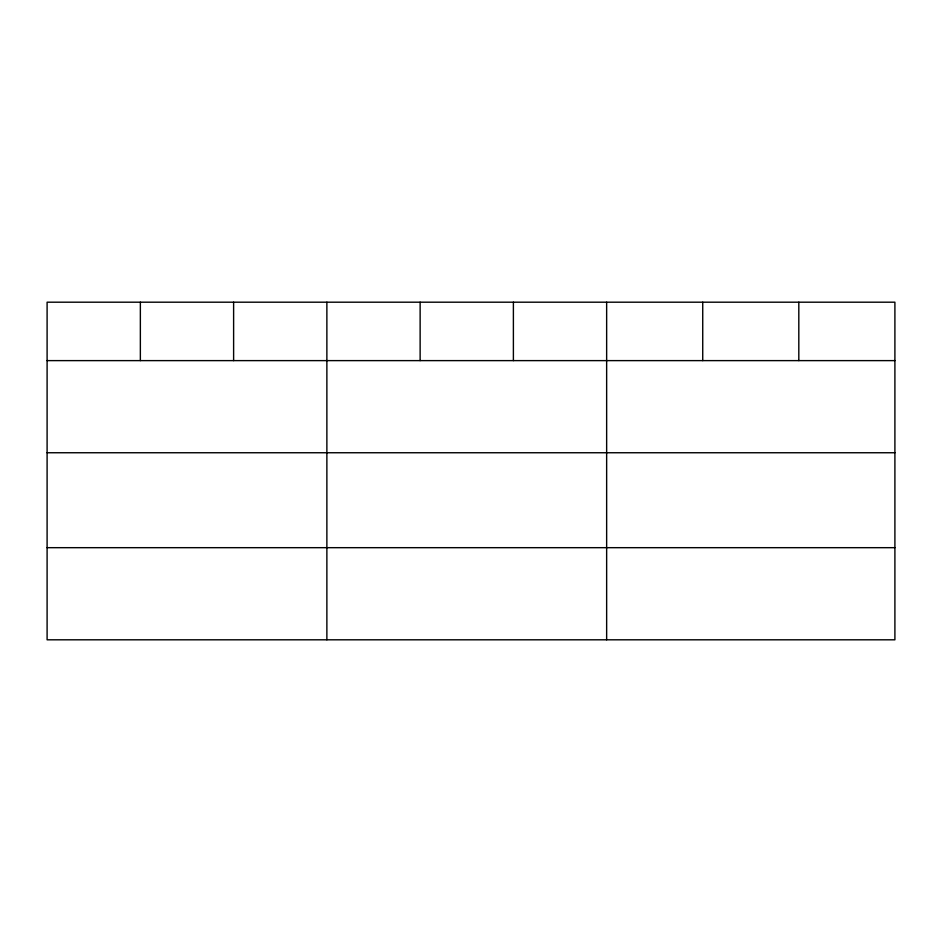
<?xml version="1.0" encoding="UTF-8"?>
<svg xmlns="http://www.w3.org/2000/svg" width="942" height="942" viewBox="0 0 942 942"><rect width="100%" height="100%" fill="white"/><g stroke="black" fill="none" stroke-linecap="round" stroke-linejoin="round"><path stroke-width="1.41" d="M894.9 452.749L894.9 302.194L47.1 302.194L47.1 639.806L894.9 639.806L894.9 452.749L47.1 452.749M47.1 360.621L894.9 360.621M47.1 547.679L894.9 547.679M798.816 302.194L798.816 360.621M702.732 302.194L702.732 360.621M606.648 302.194L606.648 639.806M513.39 302.194L513.39 360.621M420.132 302.194L420.132 360.621M326.874 302.194L326.874 639.806M233.616 302.194L233.616 360.621M140.358 302.194L140.358 360.621"/></g></svg>
